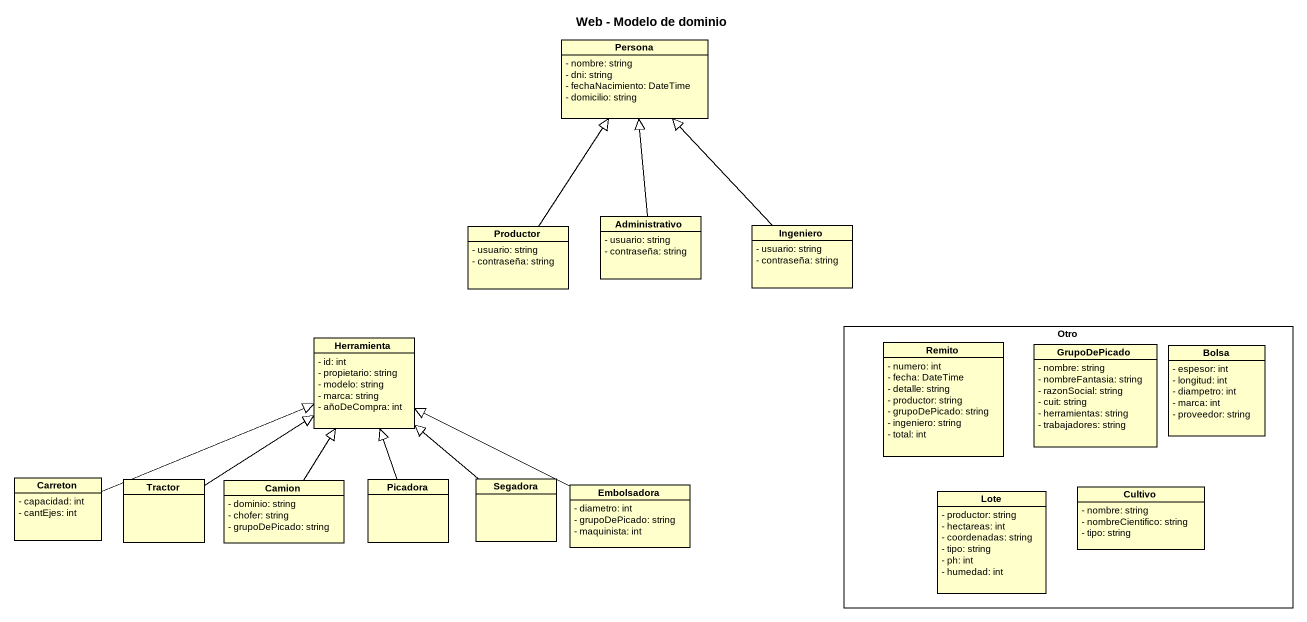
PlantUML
@startuml
title Web - Modelo de dominio
hide circle
hide empty members
skinparam classAttributeIconSize 0
class Persona {
  - nombre: string
  - dni: string
  - fechaNacimiento: DateTime
  - domicilio: string
}
class Administrativo {
  - usuario: string
  - contraseña: string
}
class Productor {
  - usuario: string
  - contraseña: string
}
class Ingeniero {
  - usuario: string
  - contraseña: string
}
class Herramienta {
  - id: int
  - propietario: string
  - modelo: string
  - marca: string
  - añoDeCompra: int
}
rectangle Otro {
  class Remito {
    - numero: int
    - fecha: DateTime
    - detalle: string
    - productor: string
    - grupoDePicado: string
    - ingeniero: string
    - total: int
  }
  class GrupoDePicado {
    - nombre: string
    - nombreFantasia: string
    - razonSocial: string
    - cuit: string
    - herramientas: string
    - trabajadores: string
  }
  class Bolsa {
    - espesor: int
    - longitud: int
    - diampetro: int
    - marca: int
    - proveedor: string
  }
  class Lote {
    - productor: string
    - hectareas: int
    - coordenadas: string
    - tipo: string
    - ph: int
    - humedad: int
  }
  class Cultivo {
    - nombre: string
    - nombreCientifico: string
    - tipo: string
  }
}
class Carreton {
  - capacidad: int
  - cantEjes: int
}
class Tractor
class Camion {
  - dominio: string
  - chofer: string
  - grupoDePicado: string
}
class Picadora
class Segadora
class Embolsadora {
  - diametro: int
  - grupoDePicado: string
  - maquinista: int
}
Administrativo -up-|> Persona
Productor -up-|> Persona
Ingeniero -up-|> Persona
Carreton -right-|> Herramienta
Tractor -up-|> Herramienta
Camion -up-|> Herramienta
Picadora -up-|> Herramienta
Segadora -up-|> Herramienta
Embolsadora -left-|> Herramienta
@enduml
